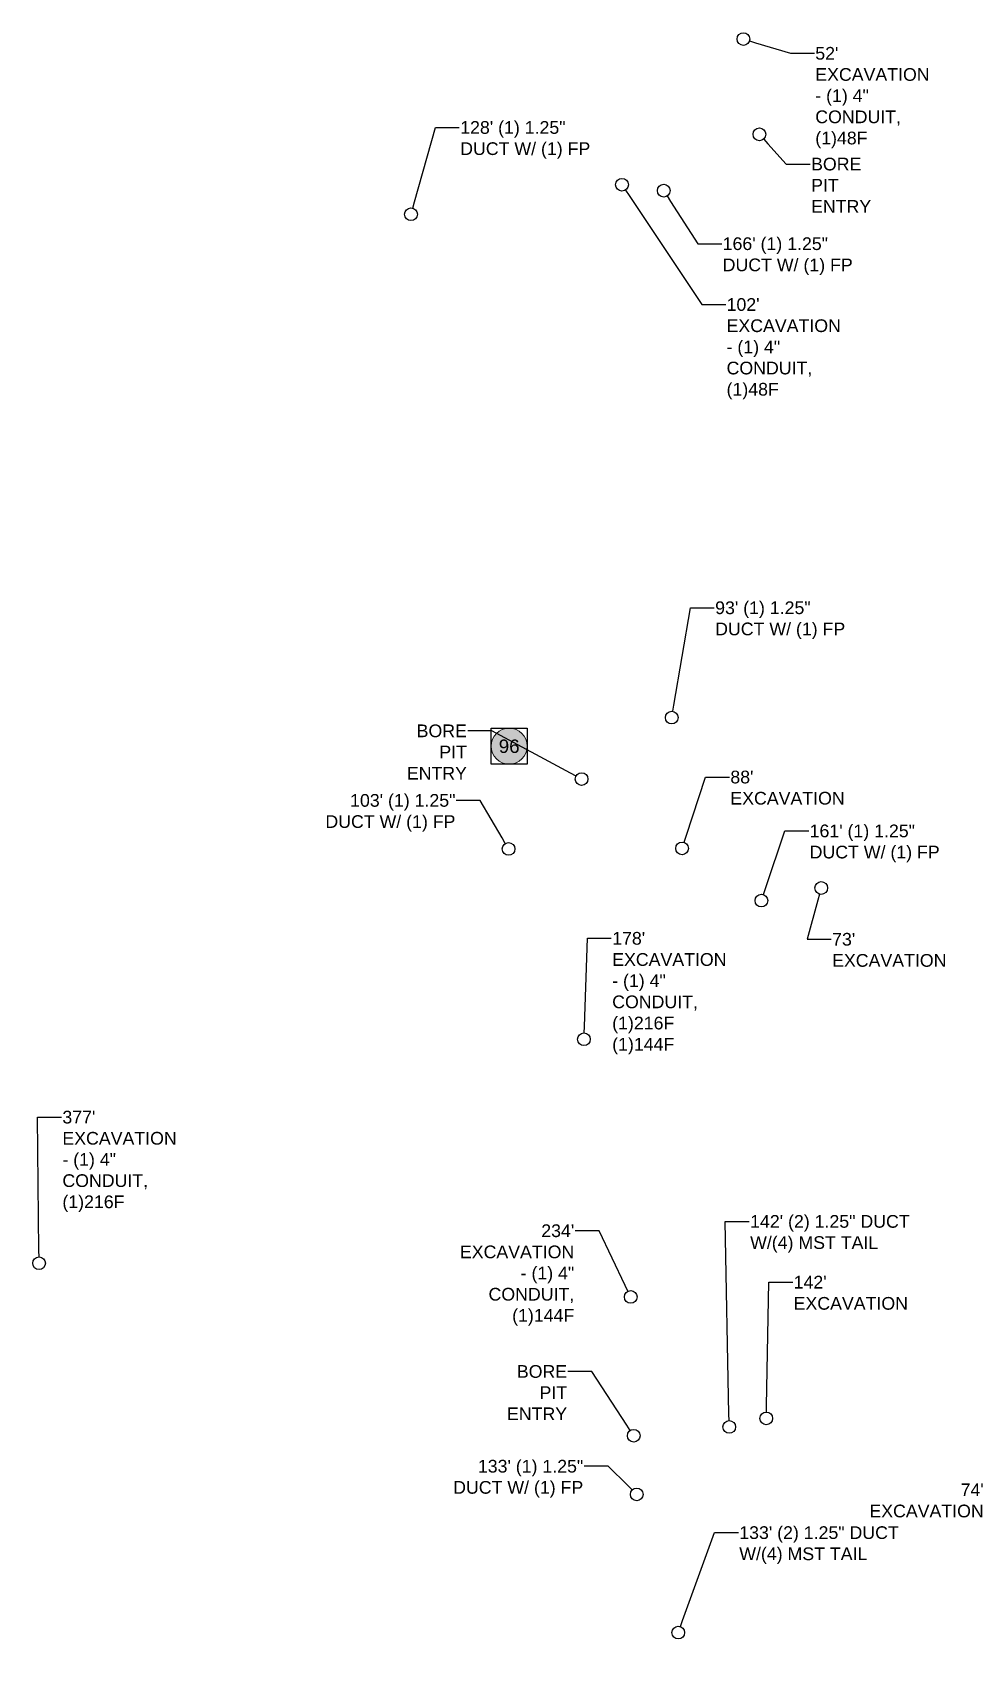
# Model space of a CAD drawing. Header units: millimetres. Extents: x -41032736 to 811436, y 699275 to 12282705.
# Drawn here: x -41031139 to -41030778, y 12280674 to 12281319 of the extents above; entities that cross this region are included whole.
import ezdxf
from ezdxf import colors
from ezdxf.entities.mleader import LeaderData, LeaderLine
from ezdxf.enums import TextEntityAlignment as Align
from ezdxf.math import Vec2, Vec3

# ---------------------------------------------------------------- set-up
doc = ezdxf.new("R2010")
doc.units = ezdxf.units.MM
doc.header["$MEASUREMENT"] = 0
doc.layers.get('0').update_dxf_attribs({"linetype": 'CONTINUOUS'})
doc.layers.add('A-Splice Point', color=7, linetype='CONTINUOUS')
doc.layers.add('EXCAVATION', color=1, linetype='CONTINUOUS')
doc.styles.add('Legend', font='arial.ttf')
doc.styles.get("Standard").update_dxf_attribs({"font": 'arial.ttf'})

# ---------------------------------------------------------------- blocks, each defined once
blk = doc.blocks.new('_DotBlank')
at = {"color": 0, "linetype": 'ByBlock', "lineweight": -2}
blk.add_line((-0.5, 0), (-1, 0), dxfattribs=at)
blk.add_circle((0, 0), 0.5, dxfattribs=at)
blk = doc.blocks.new('SPLICE_POINT_VAULT')
at = {"lineweight": 9}
h = blk.add_hatch(color=50, dxfattribs=at)
h.dxf.hatch_style = 1
h.paths.add_polyline_path([(12.9, 0, 1), (-12.9, 0, 1)])
blk.add_lwpolyline([(-12.9, 12.9), (12.9, 12.9), (12.9, -12.9), (-12.9, -12.9)], close=True)
at = {"color": 7, "lineweight": 9}
blk.add_circle((0, 0), 12.9, dxfattribs=at)
blk.add_attdef('SPL', text='', height=10).set_placement((0, 0), align=Align.MIDDLE_CENTER)

msp = doc.modelspace()

# ---------------------------------------------------------------- leaders
at = {"layer": 'EXCAVATION', "color": 1, "lineweight": 9}
ml = msp.add_multileader_mtext('Standard', dxfattribs=at)
ml.set_content('52\' \\PEXCAVATION - (1) 4" CONDUIT, (1)48F ', color=1, style='Legend')
ml.set_leader_properties()
ml.set_arrow_properties(name='DOTBLANK')
ml.build(insert=Vec2(0, 0))
ml.multileader.update_dxf_attribs({"dogleg_length": 0.36, "arrow_head_size": 5})
ctx = ml.context
ctx.base_point, ctx.char_height, ctx.arrow_head_size, ctx.landing_gap_size, ctx.plane_origin = Vec3(-41030831.6, 12281310.56), 5, 5, 0.347, Vec3(-41030827.82, 12281270.58)
notes = []
notes.append((ctx, [(1, (1, 1, 0), (-41030841.02, 12281310.56), (1, 0), 9.42, [(0, [(-41030859.52, 12281316.15)], 0, [])])]))
ctx.mtext.insert, ctx.mtext.width, ctx.mtext.defined_height, ctx.mtext.flow_direction = Vec3(-41030831.25, 12281313.06), 42.6073, 12.23, 5
ctx.mtext.has_bg_fill, ctx.mtext.bg_color, ctx.mtext.bg_scale_factor, ctx.mtext.bg_transparency, ctx.mtext.use_window_bg_color = 1, -1027028792, 1.5, 0, 1
at = {"layer": 'EXCAVATION', "linetype": 'Continuous'}
ml = msp.add_multileader_mtext('Standard', dxfattribs=at)
ml.set_content('128\' (1) 1.25"\\PDUCT W/ (1) FP', color=256, style='Legend')
ml.set_leader_properties()
ml.set_arrow_properties(name='DOTBLANK')
ml.build(insert=Vec2(0, 0))
ml.multileader.update_dxf_attribs({"dogleg_length": 0.36, "arrow_head_size": 5})
ctx = ml.context
ctx.base_point, ctx.char_height, ctx.arrow_head_size, ctx.landing_gap_size, ctx.plane_origin = Vec3(-41030971.41, 12281281.37), 5, 5, 0.347, Vec3(-41031001.22, 12281142.24)
notes.append((ctx, [(0, (1, 1, 0), (-41030980.83, 12281281.37), (1, 0), 9.42, [(0, [(-41030990.44, 12281247.23)], 0, [])])]))
ctx.mtext.insert, ctx.mtext.width, ctx.mtext.flow_direction = Vec3(-41030971.06, 12281283.87), 0.00000000248, 5
ctx.mtext.has_bg_fill, ctx.mtext.bg_color, ctx.mtext.bg_scale_factor, ctx.mtext.bg_transparency, ctx.mtext.use_window_bg_color = 1, -1027028792, 1.5, 0, 1
ml = msp.add_multileader_mtext('Standard', dxfattribs=at)
ml.set_content('166\' (1) 1.25"\\PDUCT W/ (1) FP', color=256, style='Legend')
ml.set_leader_properties()
ml.set_arrow_properties(name='DOTBLANK')
ml.build(insert=Vec2(0, 0))
ml.multileader.update_dxf_attribs({"dogleg_length": 0.36, "arrow_head_size": 5})
ctx = ml.context
ctx.base_point, ctx.char_height, ctx.arrow_head_size, ctx.landing_gap_size, ctx.plane_origin = Vec3(-41030868.06, 12281235.63), 5, 5, 0.347, Vec3(-41030903.26, 12281140.59)
notes.append((ctx, [(0, (1, 1, 0), (-41030877.49, 12281235.63), (1, 0), 9.42, [(0, [(-41030890.92, 12281256.5)], 0, [])])]))
ctx.mtext.insert, ctx.mtext.width, ctx.mtext.flow_direction = Vec3(-41030867.72, 12281238.13), 0.00000000248, 5
ctx.mtext.has_bg_fill, ctx.mtext.bg_color, ctx.mtext.bg_scale_factor, ctx.mtext.bg_transparency, ctx.mtext.use_window_bg_color = 1, -1027028792, 1.5, 0, 1
ml = msp.add_multileader_mtext('Standard', dxfattribs=at)
ml.set_content('93\' (1) 1.25"\\PDUCT W/ (1) FP', color=256, style='Legend')
ml.set_leader_properties()
ml.set_arrow_properties(name='DOTBLANK')
ml.build(insert=Vec2(0, 0))
ml.multileader.update_dxf_attribs({"dogleg_length": 0.36, "arrow_head_size": 5})
ctx = ml.context
ctx.base_point, ctx.char_height, ctx.arrow_head_size, ctx.landing_gap_size, ctx.plane_origin = Vec3(-41030871.01, 12281092.34), 5, 5, 0.347, Vec3(-41030898.75, 12280939.29)
notes.append((ctx, [(0, (1, 1, 0), (-41030880.44, 12281092.34), (1, 0), 9.42, [(0, [(-41030887.79, 12281049.13)], 0, [])])]))
ctx.mtext.insert, ctx.mtext.width, ctx.mtext.flow_direction = Vec3(-41030870.67, 12281094.84), 0.00000000248, 5
ctx.mtext.has_bg_fill, ctx.mtext.bg_color, ctx.mtext.bg_scale_factor, ctx.mtext.bg_transparency, ctx.mtext.use_window_bg_color = 1, -1027028792, 1.5, 0, 1
ml = msp.add_multileader_mtext('Standard', dxfattribs=at)
ml.set_content('103\' (1) 1.25"\\PDUCT W/ (1) FP', color=256, style='Legend')
ml.set_leader_properties()
ml.set_arrow_properties(name='DOTBLANK')
ml.build(insert=Vec2(0, 0))
ml.multileader.update_dxf_attribs({"dogleg_length": 0.36, "arrow_head_size": 5})
ctx = ml.context
ctx.base_point, ctx.char_height, ctx.arrow_head_size, ctx.landing_gap_size, ctx.plane_origin = Vec3(-41031038.28, 12281016.53), 5, 5, 0.347, Vec3(-41030976.5, 12280894.2)
ctx.text_align_type = 2
notes.append((ctx, [(1, (1, 1, 0), (-41030963.17, 12281016.53), (-1, 0), 9.42, [(0, [(-41030952.04, 12280997.42)], 0, [])])]))
ctx.mtext.insert, ctx.mtext.width, ctx.mtext.alignment, ctx.mtext.flow_direction = Vec3(-41030972.94, 12281019.03), 0.00000000248, 3, 5
ctx.mtext.has_bg_fill, ctx.mtext.bg_color, ctx.mtext.bg_scale_factor, ctx.mtext.bg_transparency, ctx.mtext.use_window_bg_color = 1, -1027028792, 1.5, 0, 1
ml = msp.add_multileader_mtext('Standard', dxfattribs=at)
ml.set_content('161\' (1) 1.25"\\PDUCT W/ (1) FP', color=256, style='Legend')
ml.set_leader_properties()
ml.set_arrow_properties(name='DOTBLANK')
ml.build(insert=Vec2(0, 0))
ml.multileader.update_dxf_attribs({"dogleg_length": 0.36, "arrow_head_size": 5})
ctx = ml.context
ctx.base_point, ctx.char_height, ctx.arrow_head_size, ctx.landing_gap_size, ctx.plane_origin = Vec3(-41030833.81, 12281004.52), 5, 5, 0.347, Vec3(-41030863.44, 12280867.23)
notes.append((ctx, [(0, (1, 1, 0), (-41030843.23, 12281004.52), (1, 0), 9.42, [(0, [(-41030852.47, 12280977.07)], 0, [])])]))
ctx.mtext.insert, ctx.mtext.width, ctx.mtext.flow_direction = Vec3(-41030833.47, 12281007.02), 0.00000000248, 5
ctx.mtext.has_bg_fill, ctx.mtext.bg_color, ctx.mtext.bg_scale_factor, ctx.mtext.bg_transparency, ctx.mtext.use_window_bg_color = 1, -1027028792, 1.5, 0, 1
at = {"layer": 'EXCAVATION', "color": 1, "lineweight": 9}
ml = msp.add_multileader_mtext('Standard', dxfattribs=at)
ml.set_content('178\' \\PEXCAVATION - (1) 4" CONDUIT, (1)216F\\P(1)144F ', color=1, style='Legend')
ml.set_leader_properties()
ml.set_arrow_properties(name='DOTBLANK')
ml.build(insert=Vec2(0, 0))
ml.multileader.update_dxf_attribs({"dogleg_length": 0.36, "arrow_head_size": 5})
ctx = ml.context
ctx.base_point, ctx.char_height, ctx.arrow_head_size, ctx.landing_gap_size, ctx.plane_origin = Vec3(-41030911.57, 12280962.24), 5, 5, 0.347, Vec3(-41030890.75, 12280893.01)
notes.append((ctx, [(1, (1, 1, 0), (-41030920.99, 12280962.24), (1, 0), 9.42, [(0, [(-41030922.34, 12280922.52)], 0, [])])]))
ctx.mtext.insert, ctx.mtext.width, ctx.mtext.defined_height, ctx.mtext.flow_direction = Vec3(-41030911.22, 12280964.74), 42.6073, 12.23, 5
ctx.mtext.has_bg_fill, ctx.mtext.bg_color, ctx.mtext.bg_scale_factor, ctx.mtext.bg_transparency, ctx.mtext.use_window_bg_color = 1, -1027028792, 1.5, 0, 1
ml = msp.add_multileader_mtext('Standard', dxfattribs=at)
ml.set_content('377\' \\PEXCAVATION - (1) 4" CONDUIT, (1)216F ', color=1, style='Legend')
ml.set_leader_properties()
ml.set_arrow_properties(name='DOTBLANK')
ml.build(insert=Vec2(0, 0))
ml.multileader.update_dxf_attribs({"dogleg_length": 0.36, "arrow_head_size": 5})
ctx = ml.context
ctx.base_point, ctx.char_height, ctx.arrow_head_size, ctx.landing_gap_size, ctx.plane_origin = Vec3(-41031128.05, 12280891.88), 5, 5, 0.347, Vec3(-41031105.29, 12280804.87)
notes.append((ctx, [(1, (1, 1, 0), (-41031137.48, 12280891.88), (1, 0), 9.42, [(0, [(-41031136.89, 12280834.38)], 0, [])])]))
ctx.mtext.insert, ctx.mtext.width, ctx.mtext.defined_height, ctx.mtext.flow_direction = Vec3(-41031127.71, 12280894.38), 42.6073, 12.23, 5
ctx.mtext.has_bg_fill, ctx.mtext.bg_color, ctx.mtext.bg_scale_factor, ctx.mtext.bg_transparency, ctx.mtext.use_window_bg_color = 1, -1027028792, 1.5, 0, 1
ml = msp.add_multileader_mtext('Standard', dxfattribs=at)
ml.set_content('234\' \\PEXCAVATION - (1) 4" CONDUIT, \\P(1)144F ', color=1, style='Legend')
ml.set_leader_properties()
ml.set_arrow_properties(name='DOTBLANK')
ml.build(insert=Vec2(0, 0))
ml.multileader.update_dxf_attribs({"dogleg_length": 0.36, "arrow_head_size": 5})
ctx = ml.context
ctx.base_point, ctx.char_height, ctx.arrow_head_size, ctx.landing_gap_size, ctx.plane_origin = Vec3(-41030974.84, 12280847.17), 5, 5, 0.347, Vec3(-41030872.32, 12280791.59)
ctx.text_align_type = 2
notes.append((ctx, [(0, (1, 1, 0), (-41030916.39, 12280847.17), (-1, 0), 9.42, [(0, [(-41030903.92, 12280821.1)], 0, [])])]))
ctx.mtext.insert, ctx.mtext.width, ctx.mtext.defined_height, ctx.mtext.alignment, ctx.mtext.flow_direction = Vec3(-41030926.16, 12280849.67), 42.6073, 12.23, 3, 5
ctx.mtext.has_bg_fill, ctx.mtext.bg_color, ctx.mtext.bg_scale_factor, ctx.mtext.bg_transparency, ctx.mtext.use_window_bg_color = 1, -1027028792, 1.5, 0, 1
at = {"layer": 'EXCAVATION', "linetype": 'Continuous'}
ml = msp.add_multileader_mtext('Standard', dxfattribs=at)
ml.set_content('142\' (2) 1.25" DUCT\\PW/(4) {\\W1;MST TAIL}', color=256, style='Legend')
ml.set_leader_properties()
ml.set_arrow_properties(name='DOTBLANK')
ml.build(insert=Vec2(0, 0))
ml.multileader.update_dxf_attribs({"dogleg_length": 0.36, "arrow_head_size": 5})
ctx = ml.context
ctx.base_point, ctx.char_height, ctx.arrow_head_size, ctx.landing_gap_size, ctx.plane_origin = Vec3(-41030857.25, 12280850.83), 5, 5, 0.347, Vec3(-41030876.46, 12280665.16)
notes.append((ctx, [(0, (1, 1, 0), (-41030866.67, 12280850.83), (1, 0), 9.42, [(0, [(-41030865.15, 12280769.95)], 0, [])])]))
ctx.mtext.insert, ctx.mtext.width, ctx.mtext.flow_direction = Vec3(-41030856.9, 12280853.33), 0.00000000248, 5
ctx.mtext.has_bg_fill, ctx.mtext.bg_color, ctx.mtext.bg_scale_factor, ctx.mtext.bg_transparency, ctx.mtext.use_window_bg_color = 1, -1027028792, 1.5, 0, 1
at = {"layer": 'EXCAVATION', "color": 7, "lineweight": 9}
ml = msp.add_multileader_mtext('Standard', dxfattribs=at)
ml.set_content('BORE PIT ENTRY ', color=7, style='Legend')
ml.set_leader_properties()
ml.set_arrow_properties(name='DOTBLANK')
ml.build(insert=Vec2(0, 0))
ml.multileader.update_dxf_attribs({"dogleg_length": 0.36, "arrow_head_size": 5})
ctx = ml.context
ctx.base_point, ctx.char_height, ctx.arrow_head_size, ctx.landing_gap_size, ctx.plane_origin = Vec3(-41030952.65, 12280791.77), 5, 5, 0.347, Vec3(-41030888.07, 12280713.67)
ctx.text_align_type = 2
notes.append((ctx, [(0, (1, 1, 0), (-41030919.2, 12280791.77), (-1, 0), 9.42, [(0, [(-41030902.71, 12280766.48)], 0, [])])]))
ctx.mtext.insert, ctx.mtext.width, ctx.mtext.defined_height, ctx.mtext.alignment, ctx.mtext.flow_direction = Vec3(-41030928.97, 12280794.27), 22.8053, 11.4, 3, 5
ctx.mtext.has_bg_fill, ctx.mtext.bg_color, ctx.mtext.bg_scale_factor, ctx.mtext.bg_transparency, ctx.mtext.use_window_bg_color = 1, -1027028792, 1.5, 0, 1
at = {"layer": 'EXCAVATION', "linetype": 'Continuous'}
ml = msp.add_multileader_mtext('Standard', dxfattribs=at)
ml.set_content('133\' (1) 1.25"\\PDUCT W/ (1) FP', color=256, style='Legend')
ml.set_leader_properties()
ml.set_arrow_properties(name='DOTBLANK')
ml.build(insert=Vec2(0, 0))
ml.multileader.update_dxf_attribs({"dogleg_length": 0.36, "arrow_head_size": 5})
ctx = ml.context
ctx.base_point, ctx.char_height, ctx.arrow_head_size, ctx.landing_gap_size, ctx.plane_origin = Vec3(-41030987.96, 12280754.48), 5, 5, 0.347, Vec3(-41030910.12, 12280620.61)
ctx.text_align_type = 2
notes.append((ctx, [(1, (1, 1, 0), (-41030912.85, 12280754.48), (-1, 0), 9.42, [(0, [(-41030901.55, 12280743.38)], 0, [])])]))
ctx.mtext.insert, ctx.mtext.width, ctx.mtext.alignment, ctx.mtext.flow_direction = Vec3(-41030922.62, 12280756.98), 0.00000000248, 3, 5
ctx.mtext.has_bg_fill, ctx.mtext.bg_color, ctx.mtext.bg_scale_factor, ctx.mtext.bg_transparency, ctx.mtext.use_window_bg_color = 1, -1027028792, 1.5, 0, 1
ml = msp.add_multileader_mtext('Standard', dxfattribs=at)
ml.set_content('133\' (2) 1.25" DUCT\\PW/(4) {\\W1;MST TAIL}', color=256, style='Legend')
ml.set_leader_properties()
ml.set_arrow_properties(name='DOTBLANK')
ml.build(insert=Vec2(0, 0))
ml.multileader.update_dxf_attribs({"dogleg_length": 0.36, "arrow_head_size": 5})
ctx = ml.context
ctx.base_point, ctx.char_height, ctx.arrow_head_size, ctx.landing_gap_size, ctx.plane_origin = Vec3(-41030861.53, 12280728.34), 5, 5, 0.347, Vec3(-41030896.15, 12280579.15)
notes.append((ctx, [(0, (1, 1, 0), (-41030870.95, 12280728.34), (1, 0), 9.42, [(0, [(-41030885.18, 12280688.99)], 0, [])])]))
ctx.mtext.insert, ctx.mtext.width, ctx.mtext.flow_direction = Vec3(-41030861.18, 12280730.84), 0.00000000248, 5
ctx.mtext.has_bg_fill, ctx.mtext.bg_color, ctx.mtext.bg_scale_factor, ctx.mtext.bg_transparency, ctx.mtext.use_window_bg_color = 1, -1027028792, 1.5, 0, 1
for ctx, leaders in notes:
    for number, flags, end, landing, length, lines in leaders:
        leader = LeaderData()
        leader.index, (leader.has_last_leader_line, leader.has_dogleg_vector, leader.attachment_direction) = number, flags
        leader.last_leader_point, leader.dogleg_vector, leader.dogleg_length = Vec3(end), Vec3(landing), length
        for number, points, colour, breaks in lines:
            line = LeaderLine()
            line.index, line.vertices, line.color, line.breaks = number, Vec3.list(points), colors.encode_raw_color(colour), breaks
            leader.lines.append(line)
        ctx.leaders.append(leader)

# ---------------------------------------------------------------- next in the draw order: leaders
at = {"layer": 'EXCAVATION', "color": 1, "lineweight": 9}
ml = msp.add_multileader_mtext('Standard', dxfattribs=at)
ml.set_content('102\' \\PEXCAVATION - (1) 4" CONDUIT, (1)48F ', color=1, style='Legend')
ml.set_leader_properties()
ml.set_arrow_properties(name='DOTBLANK')
ml.build(insert=Vec2(0, 0))
ml.multileader.update_dxf_attribs({"dogleg_length": 0.36, "arrow_head_size": 5})
ctx = ml.context
ctx.base_point, ctx.char_height, ctx.arrow_head_size, ctx.landing_gap_size, ctx.plane_origin = Vec3(-41030866.53, 12281211.69), 5, 5, 0.347, Vec3(-41030875.66, 12281213.25)
notes = []
notes.append((ctx, [(1, (1, 1, 0), (-41030875.95, 12281211.69), (1, 0), 9.42, [(0, [(-41030907.36, 12281258.82)], 0, [])])]))
ctx.mtext.insert, ctx.mtext.width, ctx.mtext.defined_height, ctx.mtext.flow_direction = Vec3(-41030866.18, 12281214.19), 42.6073, 12.23, 5
ctx.mtext.has_bg_fill, ctx.mtext.bg_color, ctx.mtext.bg_scale_factor, ctx.mtext.bg_transparency, ctx.mtext.use_window_bg_color = 1, -1027028792, 1.5, 0, 1
at = {"layer": 'EXCAVATION', "color": 7, "lineweight": 9}
ml = msp.add_multileader_mtext('Standard', dxfattribs=at)
ml.set_content('BORE PIT ENTRY ', color=7, style='Legend')
ml.set_leader_properties()
ml.set_arrow_properties(name='DOTBLANK')
ml.build(insert=Vec2(0, 0))
ml.multileader.update_dxf_attribs({"dogleg_length": 0.36, "arrow_head_size": 5})
ctx = ml.context
ctx.base_point, ctx.char_height, ctx.arrow_head_size, ctx.landing_gap_size, ctx.plane_origin = Vec3(-41030992.1, 12281043.9), 5, 5, 0.347, Vec3(-41030903.77, 12280976.87)
ctx.text_align_type = 2
notes.append((ctx, [(0, (1, 1, 0), (-41030958.65, 12281043.9), (-1, 0), 9.42, [(0, [(-41030923.25, 12281024.91)], 0, [])])]))
ctx.mtext.insert, ctx.mtext.width, ctx.mtext.defined_height, ctx.mtext.alignment, ctx.mtext.flow_direction = Vec3(-41030968.42, 12281046.4), 22.8053, 11.4, 3, 5
ctx.mtext.has_bg_fill, ctx.mtext.bg_color, ctx.mtext.bg_scale_factor, ctx.mtext.bg_transparency, ctx.mtext.use_window_bg_color = 1, -1027028792, 1.5, 0, 1
at = {"layer": 'EXCAVATION', "color": 1, "lineweight": 9}
ml = msp.add_multileader_mtext('Standard', dxfattribs=at)
ml.set_content("88' \\PEXCAVATION ", color=1, style='Legend')
ml.set_leader_properties()
ml.set_arrow_properties(name='DOTBLANK')
ml.build(insert=Vec2(0, 0))
ml.multileader.update_dxf_attribs({"dogleg_length": 0.36, "arrow_head_size": 5})
ctx = ml.context
ctx.base_point, ctx.char_height, ctx.arrow_head_size, ctx.landing_gap_size, ctx.plane_origin = Vec3(-41030865.03, 12281025.72), 5, 5, 0.347, Vec3(-41030853.97, 12280943.71)
notes.append((ctx, [(1, (1, 1, 0), (-41030874.45, 12281025.72), (1, 0), 9.42, [(0, [(-41030883.71, 12280997.65)], 0, [])])]))
ctx.mtext.insert, ctx.mtext.width, ctx.mtext.defined_height, ctx.mtext.flow_direction = Vec3(-41030864.69, 12281028.22), 35.783, 11.4, 5
ctx.mtext.has_bg_fill, ctx.mtext.bg_color, ctx.mtext.bg_scale_factor, ctx.mtext.bg_transparency, ctx.mtext.use_window_bg_color = 1, -1027028792, 1.5, 0, 1
ml = msp.add_multileader_mtext('Standard', dxfattribs=at)
ml.set_content("73' \\PEXCAVATION ", color=1, style='Legend')
ml.set_leader_properties()
ml.set_arrow_properties(name='DOTBLANK')
ml.build(insert=Vec2(0, 0))
ml.multileader.update_dxf_attribs({"dogleg_length": 0.36, "arrow_head_size": 5})
ctx = ml.context
ctx.base_point, ctx.char_height, ctx.arrow_head_size, ctx.landing_gap_size, ctx.plane_origin = Vec3(-41030824.97, 12280961.88), 5, 5, 0.347, Vec3(-41030823.81, 12280923.82)
notes.append((ctx, [(1, (1, 1, 0), (-41030834.39, 12280961.88), (1, 0), 9.42, [(0, [(-41030828.92, 12280982.05)], 0, [])])]))
ctx.mtext.insert, ctx.mtext.width, ctx.mtext.defined_height, ctx.mtext.flow_direction = Vec3(-41030824.62, 12280964.38), 35.783, 11.4, 5
ctx.mtext.has_bg_fill, ctx.mtext.bg_color, ctx.mtext.bg_scale_factor, ctx.mtext.bg_transparency, ctx.mtext.use_window_bg_color = 1, -1027028792, 1.5, 0, 1
ml = msp.add_multileader_mtext('Standard', dxfattribs=at)
ml.set_content("142' \\PEXCAVATION ", color=1, style='Legend')
ml.set_leader_properties()
ml.set_arrow_properties(name='DOTBLANK')
ml.build(insert=Vec2(0, 0))
ml.multileader.update_dxf_attribs({"dogleg_length": 0.36, "arrow_head_size": 5})
ctx = ml.context
ctx.base_point, ctx.char_height, ctx.arrow_head_size, ctx.landing_gap_size, ctx.plane_origin = Vec3(-41030840.11, 12280826.91), 5, 5, 0.347, Vec3(-41030836.84, 12280721.75)
notes.append((ctx, [(1, (1, 1, 0), (-41030849.54, 12280826.91), (1, 0), 9.42, [(0, [(-41030850.57, 12280773.29)], 0, [])])]))
ctx.mtext.insert, ctx.mtext.width, ctx.mtext.defined_height, ctx.mtext.flow_direction = Vec3(-41030839.77, 12280829.41), 35.783, 11.4, 5
ctx.mtext.has_bg_fill, ctx.mtext.bg_color, ctx.mtext.bg_scale_factor, ctx.mtext.bg_transparency, ctx.mtext.use_window_bg_color = 1, -1027028792, 1.5, 0, 1
ml = msp.add_multileader_mtext('Standard', dxfattribs=at)
ml.set_content("74' \\PEXCAVATION ", color=1, style='Legend')
ml.set_leader_properties()
ml.set_arrow_properties(name='DOTBLANK')
ml.build(insert=Vec2(0, 0))
ml.multileader.update_dxf_attribs({"dogleg_length": 0.36, "arrow_head_size": 5})
ctx = ml.context
ctx.base_point, ctx.char_height, ctx.arrow_head_size, ctx.landing_gap_size, ctx.plane_origin = Vec3(-41030813.6, 12280745.19), 5, 5, 0.347, Vec3(-41030727.37, 12280700.06)
ctx.text_align_type = 2
notes.append((ctx, [(0, (1, 1, 0), (-41030755.15, 12280745.19), (-1, 0), 9.42, [(0, [(-41030742.01, 12280752.88)], 0, [])])]))
ctx.mtext.insert, ctx.mtext.width, ctx.mtext.defined_height, ctx.mtext.alignment, ctx.mtext.flow_direction = Vec3(-41030764.92, 12280747.69), 35.783, 11.4, 3, 5
ctx.mtext.has_bg_fill, ctx.mtext.bg_color, ctx.mtext.bg_scale_factor, ctx.mtext.bg_transparency, ctx.mtext.use_window_bg_color = 1, -1027028792, 1.5, 0, 1
for ctx, leaders in notes:
    for number, flags, end, landing, length, lines in leaders:
        leader = LeaderData()
        leader.index, (leader.has_last_leader_line, leader.has_dogleg_vector, leader.attachment_direction) = number, flags
        leader.last_leader_point, leader.dogleg_vector, leader.dogleg_length = Vec3(end), Vec3(landing), length
        for number, points, colour, breaks in lines:
            line = LeaderLine()
            line.index, line.vertices, line.color, line.breaks = number, Vec3.list(points), colors.encode_raw_color(colour), breaks
            leader.lines.append(line)
        ctx.leaders.append(leader)

# ---------------------------------------------------------------- next in the draw order: block references
at = {"layer": 'A-Splice Point'}
ref = msp.add_blockref('SPLICE_POINT_VAULT', (-41030951.78, 12281037.84), dxfattribs=dict(at, xscale=0.55, yscale=0.55, zscale=0.55))
ref.add_attrib('SPLICES', '96', dxfattribs={"layer": '0', "color": 250, "height": 5.284}).set_placement((-41030951.78, 12281037.84), align=Align.MIDDLE_CENTER)

# ---------------------------------------------------------------- next in the draw order: leaders
at = {"layer": 'EXCAVATION', "color": 7, "lineweight": 9}
ml = msp.add_multileader_mtext('Standard', dxfattribs=at)
ml.set_content('BORE PIT ENTRY ', color=7, style='Legend')
ml.set_leader_properties()
ml.set_arrow_properties(name='DOTBLANK')
ml.build(insert=Vec2(0, 0))
ml.multileader.update_dxf_attribs({"dogleg_length": 0.36, "arrow_head_size": 5})
ctx = ml.context
ctx.base_point, ctx.char_height, ctx.arrow_head_size, ctx.landing_gap_size, ctx.plane_origin = Vec3(-41030833.24, 12281266.97), 5, 5, 0.347, Vec3(-41030838.61, 12281225.85)
notes = []
notes.append((ctx, [(1, (1, 1, 0), (-41030842.67, 12281266.97), (1, 0), 9.42, [(0, [(-41030853.24, 12281278.67)], 0, [])])]))
ctx.mtext.insert, ctx.mtext.width, ctx.mtext.defined_height, ctx.mtext.flow_direction = Vec3(-41030832.9, 12281269.47), 22.8053, 11.4, 5
ctx.mtext.has_bg_fill, ctx.mtext.bg_color, ctx.mtext.bg_scale_factor, ctx.mtext.bg_transparency, ctx.mtext.use_window_bg_color = 1, -1027028792, 1.5, 0, 1
for ctx, leaders in notes:
    for number, flags, end, landing, length, lines in leaders:
        leader = LeaderData()
        leader.index, (leader.has_last_leader_line, leader.has_dogleg_vector, leader.attachment_direction) = number, flags
        leader.last_leader_point, leader.dogleg_vector, leader.dogleg_length = Vec3(end), Vec3(landing), length
        for number, points, colour, breaks in lines:
            line = LeaderLine()
            line.index, line.vertices, line.color, line.breaks = number, Vec3.list(points), colors.encode_raw_color(colour), breaks
            leader.lines.append(line)
        ctx.leaders.append(leader)

doc.saveas('drawing.dxf')
